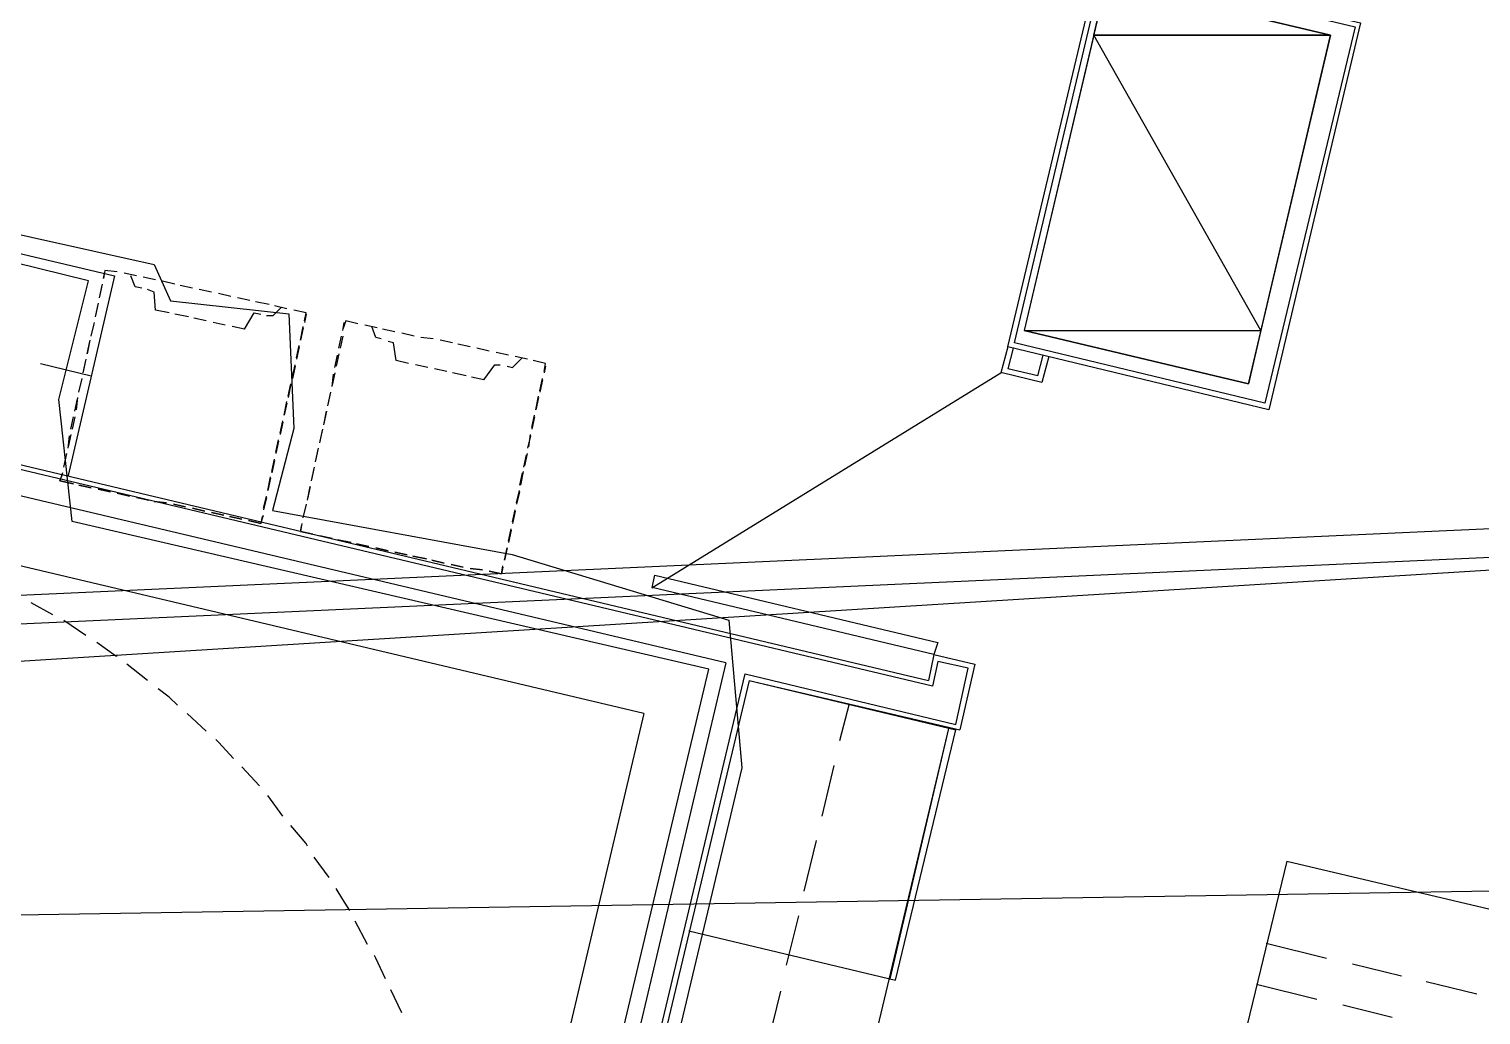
# Model space of a CAD drawing. Header units: feet. Extents: x -84 to 198, y -22 to 181.
# Drawn here: x 90.14 to 104.29, y 141.57 to 151.18 of the extents above; entities that cross this region are included whole.
import ezdxf

# ---------------------------------------------------------------- set-up
doc = ezdxf.new("R2010")
doc.units = ezdxf.units.FT
for name, color, linetype in [('A-AREA-COMUN', 252, 'CONTINUOUS'), ('A-AREA-UNIDAD', 30, 'CONTINUOUS'), ('A-LINEA', 7, 'CONTINUOUS'), ('A-MURO-CONCRETO', 8, 'CONTINUOUS')]:
    doc.layers.add(name, color=color, linetype=linetype)

msp = doc.modelspace()

# ---------------------------------------------------------------- linework, layer by layer
at = {"layer": 'A-AREA-COMUN'}
msp.add_lwpolyline([(92.64, 127.5733), (96.768, 144.9422), (90.56, 146.3822), (90.432, 147.5733), (90.72, 148.7289), (87.12, 149.6178), (87.12, 150.5778), (87.76, 153.1733), (87.36, 153.2089), (87.36, 153.9733), (83.648, 153.9733), (83.232, 159.3778), (88.608, 159.7689), (95.328, 159.7689), (101.84, 159.2889), (108.128, 158.3822), (115.968, 156.5689), (123.872, 153.9733), (128.288, 152.2133), (134.048, 149.3333)], dxfattribs=at)
at = {"layer": 'A-AREA-UNIDAD'}
msp.add_lwpolyline([(87.2, 149.8133), (91.36, 148.8889), (91.52, 148.5333), (92.672, 148.4089), (92.72, 147.2889), (92.512, 146.4889), (94.848, 146.0622), (96.96, 145.4222), (97.088, 143.9822), (93.088, 127.1644)], dxfattribs=at)
at = {"layer": 'A-LINEA'}
for p, q in [((96.9333, 145.0044), (71.2267, 151.0844)), ((96.9333, 145.0044), (71.2267, 151.0844)), ((96.1333, 144.5111), (71.72, 150.2844)), ((96.1333, 144.5111), (71.72, 150.2844)), ((87.08, 149.6978), (90.9733, 148.7778)), ((90.9733, 148.7778), (90.52, 146.8311)), ((90.8667, 148.7511), (90.88, 148.8178)), ((91, 148.8178), (90.88, 148.8311)), ((91.1867, 148.7778), (91.0667, 148.8044)), ((91.1867, 148.7778), (91.0667, 148.8044)), ((91.3733, 148.7378), (91.2533, 148.7644)), ((91.3733, 148.7378), (91.2533, 148.7644)), ((90.8533, 148.6978), (90.8267, 148.5778)), ((90.8267, 148.5644), (90.8533, 148.6844)), ((91.56, 148.6978), (91.44, 148.7244)), ((91.56, 148.6978), (91.44, 148.7244)), ((91.7333, 148.6578), (91.6133, 148.6844)), ((91.7333, 148.6578), (91.6133, 148.6844)), ((91.92, 148.6178), (91.8, 148.6444)), ((91.92, 148.6178), (91.8, 148.6444)), ((90.8133, 148.5111), (90.7867, 148.3911)), ((90.7867, 148.3778), (90.8133, 148.4978)), ((92.1067, 148.5778), (91.9867, 148.6044)), ((92.1067, 148.5778), (91.9867, 148.6044)), ((92.2933, 148.5378), (92.1733, 148.5644)), ((92.2933, 148.5378), (92.1733, 148.5644)), ((92.48, 148.4978), (92.3467, 148.5244)), ((92.48, 148.4978), (92.3467, 148.5244)), ((92.6533, 148.4578), (92.5333, 148.4844)), ((92.6533, 148.4578), (92.5333, 148.4844)), ((91.5067, 148.4178), (91.3733, 148.4444)), ((91.6933, 148.3778), (91.56, 148.4044)), ((91.8667, 148.3378), (91.7467, 148.3644)), ((92.84, 148.4178), (92.72, 148.4444)), ((92.84, 148.4044), (92.8267, 148.3244)), ((93.3467, 148.3111), (93.2267, 148.3378)), ((84.68, 148.2178), (98.9067, 144.8311)), ((90.7733, 148.3244), (90.7467, 148.2044)), ((90.7467, 148.1911), (90.7733, 148.3111)), ((92.0533, 148.2978), (91.9333, 148.3244)), ((92.24, 148.2578), (92.12, 148.2844)), ((92.7867, 148.1511), (92.8133, 148.2844)), ((92.8133, 148.2711), (92.7867, 148.1511)), ((93.16, 148.0711), (93.1867, 148.1911)), ((93.2, 148.1911), (93.1733, 148.0711)), ((93.2, 148.2444), (93.2133, 148.3244)), ((93.5333, 148.2711), (93.4133, 148.2978)), ((93.5333, 148.2711), (93.4133, 148.2978)), ((93.7067, 148.2311), (93.5867, 148.2578)), ((93.7067, 148.2311), (93.5867, 148.2578)), ((93.8933, 148.1911), (93.7733, 148.2178)), ((93.8933, 148.1911), (93.7733, 148.2178)), ((98.9467, 144.7778), (84.6133, 148.1778)), ((90.7333, 148.1511), (90.7067, 148.0178)), ((90.7067, 148.0178), (90.7333, 148.1378)), ((92.7467, 147.9778), (92.7733, 148.0978)), ((92.7733, 148.0844), (92.7467, 147.9644)), ((94.08, 148.1644), (93.96, 148.1778)), ((94.08, 148.1644), (93.96, 148.1778)), ((94.2667, 148.1244), (94.1467, 148.1511)), ((94.2667, 148.1244), (94.1467, 148.1511)), ((94.44, 148.0844), (94.32, 148.1111)), ((94.44, 148.0844), (94.32, 148.1111)), ((94.6267, 148.0444), (94.5067, 148.0711)), ((94.6267, 148.0444), (94.5067, 148.0711)), ((99.68, 148.0844), (99.6133, 147.8311)), ((99.7333, 148.0711), (99.68, 147.8711)), ((137.3218, 147.95), (37.3544, 141.7506)), ((137.3218, 147.95), (37.3544, 141.7506)), ((90.2533, 147.9244), (90.7467, 147.8044)), ((90.6933, 147.9644), (90.6667, 147.8444)), ((90.6667, 147.8311), (90.6933, 147.9511)), ((92.7067, 147.7911), (92.7333, 147.9111)), ((93.12, 147.8844), (93.1467, 148.0044)), ((93.16, 148.0178), (93.1333, 147.8978)), ((93.84, 147.9244), (93.72, 147.9511)), ((94.0267, 147.8844), (93.9067, 147.9111)), ((94.8133, 148.0044), (94.6933, 148.0311)), ((94.8133, 148.0044), (94.6933, 148.0311)), ((95, 147.9644), (94.88, 147.9911)), ((95, 147.9644), (94.88, 147.9911)), ((95.1733, 147.9244), (95.0533, 147.9511)), ((99.9733, 147.8044), (100.0267, 148.0044)), ((100.08, 147.9911), (100.0133, 147.7378)), ((137.2414, 147.8002), (39.8639, 143.3866)), ((137.2414, 147.8002), (39.8639, 143.3866)), ((90.6533, 147.7778), (90.6267, 147.6578)), ((90.6267, 147.6444), (90.6533, 147.7644)), ((92.7333, 147.8978), (92.7067, 147.7778)), ((93.12, 147.8311), (93.0933, 147.7111)), ((93.0933, 147.6978), (93.1067, 147.8178)), ((94.2133, 147.8444), (94.0933, 147.8711)), ((94.4, 147.8044), (94.2667, 147.8311)), ((94.5733, 147.7644), (94.4533, 147.7911)), ((95.12, 147.6578), (95.1467, 147.7778)), ((95.1467, 147.7644), (95.12, 147.6444)), ((95.1733, 147.8978), (95.16, 147.8311)), ((99.6218, 147.8343), (96.2101, 145.733)), ((100.0133, 147.7378), (99.6267, 147.8311)), ((99.9733, 147.8044), (99.68, 147.8711)), ((92.6667, 147.6044), (92.6933, 147.7244)), ((92.6933, 147.7244), (92.6667, 147.5911)), ((93.08, 147.6444), (93.0533, 147.5244)), ((93.0533, 147.5111), (93.08, 147.6311)), ((137.0738, 147.512), (40.0569, 143.1148)), ((137.0738, 147.512), (40.0569, 143.1148)), ((90.5867, 147.4578), (90.6133, 147.5778)), ((90.6133, 147.5911), (90.6, 147.4711)), ((92.6267, 147.4178), (92.6533, 147.5511)), ((92.6533, 147.5378), (92.6267, 147.4178)), ((95.08, 147.4711), (95.1067, 147.6044)), ((95.1067, 147.5911), (95.08, 147.4711)), ((90.5467, 147.2844), (90.5733, 147.4044)), ((90.5867, 147.4044), (90.56, 147.2844)), ((92.5867, 147.2444), (92.6133, 147.3644)), ((92.6133, 147.3511), (92.5867, 147.2311)), ((93.04, 147.4578), (93.0133, 147.3378)), ((93.0133, 147.3244), (93.04, 147.4578)), ((95.04, 147.2978), (95.0667, 147.4178)), ((95.0667, 147.4044), (95.04, 147.2844)), ((90.5467, 147.2311), (90.52, 147.1111)), ((90.52, 147.0978), (90.5333, 147.2178)), ((93, 147.2844), (92.9733, 147.1644)), ((92.9733, 147.1511), (93, 147.2711)), ((95.0267, 147.2178), (95, 147.0978)), ((95.0133, 147.1111), (95.0267, 147.2311)), ((92.5467, 147.0578), (92.5733, 147.1778)), ((92.5733, 147.1644), (92.5467, 147.0444)), ((92.96, 147.0978), (92.9333, 146.9778)), ((92.9333, 146.9644), (92.96, 147.0844)), ((90.5067, 147.0444), (90.48, 146.9244)), ((90.48, 146.9111), (90.5067, 147.0311)), ((92.5067, 146.8711), (92.5333, 146.9911)), ((92.5333, 146.9778), (92.5067, 146.8578)), ((94.9867, 147.0311), (94.96, 146.9111)), ((94.9733, 146.9244), (95, 147.0444)), ((90.4667, 146.8578), (90.44, 146.7778)), ((90.44, 146.7778), (90.5733, 146.7511)), ((92.4667, 146.6844), (92.4933, 146.8178)), ((92.4933, 146.8044), (92.4667, 146.6844)), ((92.92, 146.9111), (92.8933, 146.7911)), ((92.8933, 146.7778), (92.92, 146.8978)), ((94.9467, 146.8578), (94.92, 146.7378)), ((94.9333, 146.7378), (94.96, 146.8711)), ((90.6267, 146.7378), (90.7467, 146.7111)), ((90.7467, 146.7111), (90.6267, 146.7378)), ((90.8133, 146.6978), (90.9333, 146.6711)), ((90.9333, 146.6711), (90.8133, 146.6978)), ((91, 146.6578), (91.12, 146.6311)), ((91.12, 146.6311), (91, 146.6578)), ((92.4267, 146.5111), (92.4533, 146.6311)), ((92.88, 146.7244), (92.8533, 146.6044)), ((92.8533, 146.5911), (92.88, 146.7244)), ((94.8933, 146.5644), (94.92, 146.6844)), ((94.92, 146.6711), (94.8933, 146.5511)), ((91.1867, 146.6178), (91.3067, 146.5911)), ((91.3067, 146.5911), (91.1867, 146.6178)), ((91.36, 146.5778), (91.48, 146.5644)), ((91.48, 146.5644), (91.36, 146.5778)), ((91.5467, 146.5511), (91.6667, 146.5244)), ((91.6667, 146.5244), (91.5467, 146.5511)), ((91.7333, 146.5111), (91.8533, 146.4844)), ((91.8533, 146.4844), (91.7333, 146.5111)), ((92.4533, 146.6178), (92.4267, 146.4978)), ((92.84, 146.5511), (92.8133, 146.4311)), ((92.8133, 146.4178), (92.84, 146.5378)), ((94.8533, 146.3778), (94.88, 146.4978)), ((91.92, 146.4711), (92.04, 146.4444)), ((92.04, 146.4444), (91.92, 146.4711)), ((92.0933, 146.4311), (92.2133, 146.4044)), ((92.2133, 146.4044), (92.0933, 146.4311)), ((92.8, 146.3644), (92.7867, 146.2844)), ((94.88, 146.4844), (94.8533, 146.3644)), ((92.7867, 146.2844), (92.9067, 146.2578)), ((92.9733, 146.2444), (93.0933, 146.2178)), ((93.0933, 146.2178), (92.9733, 146.2444)), ((93.1467, 146.2044), (93.28, 146.1778)), ((93.28, 146.1778), (93.1467, 146.2044)), ((94.8133, 146.1911), (94.84, 146.3111)), ((94.84, 146.2978), (94.8133, 146.1778)), ((93.3333, 146.1644), (93.4533, 146.1378)), ((93.4533, 146.1378), (93.3333, 146.1644)), ((93.52, 146.1244), (93.64, 146.0978)), ((93.64, 146.0978), (93.52, 146.1244)), ((93.7067, 146.0844), (93.8267, 146.0578)), ((93.8267, 146.0578), (93.7067, 146.0844)), ((94.7733, 146.0044), (94.8, 146.1244)), ((94.8, 146.1244), (94.7733, 146.0044)), ((93.88, 146.0444), (94.0133, 146.0178)), ((94.0133, 146.0178), (93.88, 146.0444)), ((94.0667, 146.0044), (94.1867, 145.9778)), ((94.1867, 145.9778), (94.0667, 146.0044)), ((94.2533, 145.9644), (94.3733, 145.9378)), ((94.3733, 145.9378), (94.2533, 145.9644)), ((94.44, 145.9244), (94.56, 145.9111)), ((94.56, 145.9111), (94.44, 145.9244)), ((90.3733, 145.4711), (90.16, 145.5911)), ((90.3733, 145.4711), (90.16, 145.5911)), ((90.6933, 145.2711), (90.48, 145.4178)), ((90.6933, 145.2711), (90.48, 145.4178)), ((98.96, 145.0844), (98.9067, 144.8311)), ((91.2933, 144.8311), (91.0933, 144.9911)), ((91.2933, 144.8311), (91.0933, 144.9911)), ((96.9333, 145.0044), (92.64, 126.8444)), ((96.9333, 145.0044), (92.64, 126.8444)), ((99, 145.0178), (98.9467, 144.7778)), ((99.2933, 144.9511), (99, 145.0178)), ((99.1733, 144.4044), (99.2933, 144.9511)), ((92.8933, 127.0844), (97.12, 144.8978)), ((97.16, 144.8311), (92.9333, 127.0844)), ((97.12, 144.8978), (99.1733, 144.4044)), ((97.16, 144.8311), (99.1733, 144.3511)), ((97.16, 144.8311), (99.2133, 144.3511)), ((91.8667, 144.3378), (91.68, 144.5111)), ((91.8667, 144.3378), (91.68, 144.5111)), ((96.1333, 144.5111), (92.1467, 127.6444)), ((96.1333, 144.5111), (92.1467, 127.6444)), ((98.1333, 144.6044), (98.04, 144.2444)), ((99.1067, 144.3778), (97.4267, 137.3244)), ((98.5333, 141.9244), (99.1067, 144.3644)), ((98.5867, 141.9111), (99.1733, 144.3511)), ((92.3867, 143.8044), (92.2133, 143.9911)), ((92.3867, 143.8044), (92.2133, 143.9911)), ((97.9867, 144.0044), (97.8667, 143.5111)), ((92.6133, 143.5111), (92.4667, 143.7111)), ((92.6133, 143.5111), (92.4667, 143.7111)), ((134.895, 143.2722), (37.2384, 141.6899)), ((134.895, 143.2722), (37.2384, 141.6899)), ((97.8133, 143.2711), (97.6933, 142.7778)), ((93.0667, 142.9111), (92.92, 143.1111)), ((93.0667, 142.9111), (92.92, 143.1111)), ((102.4, 143.0711), (101.64, 139.9244)), ((102.4, 143.0711), (111.8533, 140.8311)), ((97.64, 142.5378), (97.52, 142.0578)), ((93.44, 142.2578), (93.32, 142.4844)), ((93.44, 142.2578), (93.32, 142.4844)), ((96.5733, 142.3911), (98.5867, 141.9111)), ((102.2, 142.2711), (102.7867, 142.1244)), ((103.04, 142.0711), (103.52, 141.9511)), ((93.7733, 141.5911), (93.6667, 141.8178)), ((93.7733, 141.5911), (93.6667, 141.8178)), ((102.1067, 141.8711), (102.6933, 141.7244)), ((103.76, 141.8978), (104.2533, 141.7778)), ((97.4667, 141.8044), (97.3467, 141.3244)), ((102.9467, 141.6711), (103.4267, 141.5511))]:
    msp.add_line(p, q, dxfattribs=at)
for points in [[(100.5733, 151.8444), (103.12, 151.2444), (102.2267, 147.4711), (99.68, 148.0844), (100.5733, 151.8444)], [(100.6133, 151.7911), (103.0667, 151.2044), (102.1867, 147.5378), (99.7467, 148.1244), (100.6133, 151.7911)], [(102.0267, 147.7244), (102.8267, 151.1244), (100.64, 151.6444), (99.84, 148.2444), (102.0267, 147.7244)], [(102.0267, 147.7244), (102.8267, 151.1244), (100.64, 151.6444), (99.84, 148.2444), (102.0267, 147.7244)], [(91, 148.8178), (90.88, 148.8311), (90.8667, 148.7511)], [(91.24, 148.6578), (91.1733, 148.6711), (91.1333, 148.7778)], [(91.3733, 148.4444), (91.36, 148.6178), (91.2933, 148.6444)], [(92.4533, 148.3911), (92.52, 148.3911), (92.6, 148.4711)], [(92.24, 148.2578), (92.3333, 148.4178), (92.4, 148.4044)], [(92.8267, 148.3378), (92.84, 148.4178), (92.72, 148.4444)], [(93.3467, 148.3111), (93.2267, 148.3378), (93.2, 148.2578)], [(93.5733, 148.1644), (93.52, 148.1778), (93.48, 148.2844)], [(93.72, 147.9511), (93.6933, 148.1244), (93.64, 148.1378)], [(94.5733, 147.7644), (94.68, 147.9111), (94.7333, 147.9111)], [(94.8, 147.8978), (94.8533, 147.8844), (94.9467, 147.9778)], [(95.16, 147.8444), (95.1733, 147.9244), (95.0533, 147.9511)], [(90.5733, 146.7511), (90.44, 146.7778), (90.4667, 146.8444)], [(92.28, 146.3911), (92.4, 146.3644), (92.4267, 146.4444)], [(92.4133, 146.4311), (92.4, 146.3644), (92.28, 146.3911)], [(92.9067, 146.2578), (92.7867, 146.2844), (92.8, 146.3511)], [(94.6267, 145.8978), (94.7467, 145.8711), (94.76, 145.9511)], [(94.76, 145.9378), (94.7467, 145.8711), (94.6267, 145.8978)], [(98.96, 145.0844), (96.2133, 145.7378), (96.24, 145.8578), (99, 145.2044), (98.96, 145.0844)], [(91, 145.0711), (90.9867, 145.0711), (90.8, 145.2044)], [(91, 145.0711), (90.9867, 145.0711), (90.8, 145.2044)], [(98.96, 145.0844), (99.36, 144.9911), (99.2133, 144.3511)], [(91.5867, 144.5911), (91.5067, 144.6711), (91.4, 144.7511)], [(91.5867, 144.5911), (91.5067, 144.6711), (91.4, 144.7511)], [(92.1333, 144.0711), (91.9867, 144.2311), (91.96, 144.2578)], [(92.1333, 144.0711), (91.9867, 144.2311), (91.96, 144.2578)], [(92.8533, 143.2178), (92.84, 143.2444), (92.6933, 143.4178)], [(92.8533, 143.2178), (92.84, 143.2444), (92.6933, 143.4178)], [(93.2667, 142.5911), (93.2, 142.6978), (93.1333, 142.8044)], [(93.2667, 142.5911), (93.2, 142.6978), (93.1333, 142.8044)], [(93.6133, 141.9244), (93.52, 142.1244), (93.5067, 142.1511)], [(93.6133, 141.9244), (93.52, 142.1244), (93.5067, 142.1511)]]:
    msp.add_lwpolyline(points, dxfattribs=at)
at = {"layer": 'A-MURO-CONCRETO'}
for points in [[(100.64, 151.6444), (102.8267, 151.1244), (100.52, 151.1244), (100.64, 151.6444), (100.64, 151.6444)], [(100.64, 151.6444), (102.8267, 151.1244), (100.52, 151.1244), (100.64, 151.6444), (100.64, 151.6444)], [(100.52, 151.1244), (99.84, 148.2444), (102.1467, 148.2444), (100.52, 151.1244)], [(100.52, 151.1244), (99.84, 148.2444), (102.1467, 148.2444), (100.52, 151.1244)], [(100.52, 151.1244), (102.8267, 151.1244), (102.1467, 148.2444), (100.52, 151.1244), (100.52, 151.1244)], [(100.52, 151.1244), (102.8267, 151.1244), (102.1467, 148.2444), (100.52, 151.1244), (100.52, 151.1244)], [(99.84, 148.2444), (102.1467, 148.2444), (102.0267, 147.7244), (99.84, 148.2444), (99.84, 148.2444)], [(99.84, 148.2444), (102.1467, 148.2444), (102.0267, 147.7244), (99.84, 148.2444), (99.84, 148.2444)]]:
    msp.add_lwpolyline(points, dxfattribs=at)

doc.saveas('drawing.dxf')
